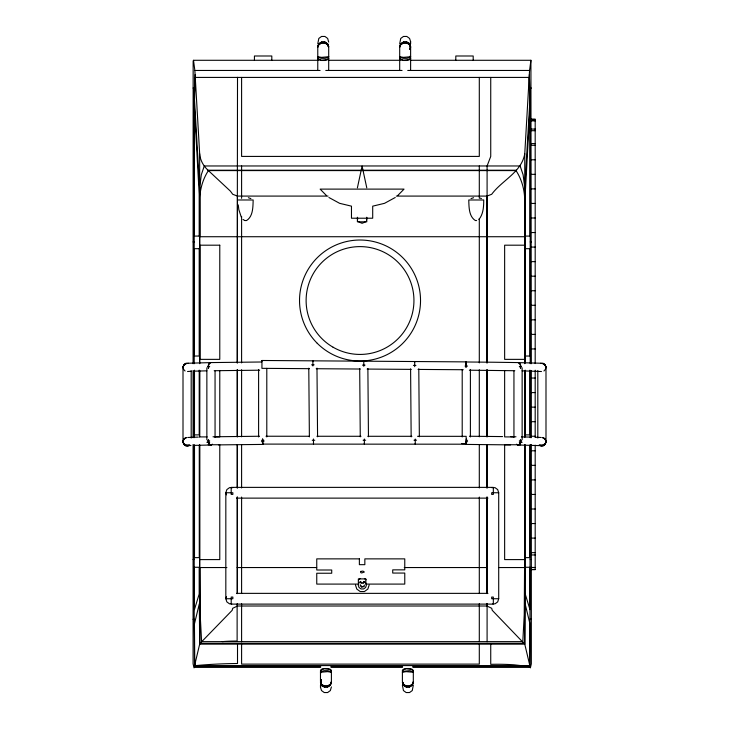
<?xml version="1.0" encoding="UTF-8"?>
<svg xmlns="http://www.w3.org/2000/svg" width="729" height="729" viewBox="0 0 729 729"><rect width="100%" height="100%" fill="white"/><g stroke="black" fill="none" stroke-linecap="round" stroke-linejoin="round"><path stroke-width="1.09" d="M262.568 438.949L262.604 444.098L466.159 444.198L466.214 441.482M313.452 438.976L313.497 444.125L313.47 443.378M364.345 439.004L364.382 444.152L364.354 443.396M415.229 439.031L415.275 444.18L415.302 443.423M412.805 666.743L529.91 666.743L530.211 444.526M466.241 367.361L466.332 361.985L493.961 362.24L518.109 362.586L519.558 363.388L520.433 365.457L520.388 367.99M466.341 366.076L466.332 361.985M466.268 439.068L466.268 444.417L510.573 444.89M312.896 365.985L312.887 360.837L312.914 361.584M363.798 366.332L363.789 361.183M414.701 366.678L414.701 361.529L414.664 362.286M465.521 366.222L465.603 361.885L261.984 360.481L261.921 368.345L309.433 368.674M465.603 367.033L465.603 361.885M466.332 441.574L466.268 444.417M520.433 439.696L520.388 442.221L519.449 444.253L517.973 445.009L516.524 444.207M531.332 444.526L531.332 663.837L530.375 667.846L524.762 644.154L525.09 603.703L529.983 623.924L529.646 665.577L194.78 665.577L194.433 623.924L199.336 603.703L199.673 644.126L194.042 667.846L193.085 663.837L193.085 444.526M218.427 444.89L262.732 444.417L262.732 439.068M194.206 100.274L195.09 74.622M262.604 444.098L262.631 443.35M525.235 194.105L530.038 106.361L530.038 236.087L525.235 236.087M524.762 363.671L524.762 153.673L529.573 70.458L530.912 60.288L410.491 60.288M520.688 368.309L520.88 365.794L519.996 363.607L518.355 362.605L541.21 363.252M520.88 440.024L520.688 442.549L519.485 444.444L517.727 444.991L540.353 445.638M357.547 217.397L357.547 219.83M366.614 219.83L366.614 217.397M524.762 153.673C521.773 172.153 501.907 180.373 491.701 194.278L486.963 196.083L396.275 196.083M357.392 187.854L362.085 166.075L366.778 187.854M183.006 367.708L183.781 365.202M188.364 445.31L185.831 445.31L183.781 443.824L183.006 441.419L183.781 439.004L185.831 437.518M183.07 441.628L183.781 444.353L185.831 445.838L188.364 445.838L189.731 444.845M226.509 596.623L225.826 598.737L226.847 601.89L229.535 603.849L231.749 603.849M409.917 43.804L410.618 41.653L409.57 38.437L406.837 36.45L403.465 36.45L400.731 38.437L399.692 43.84M331.403 686.909L330.355 690.563L327.631 692.55L324.25 692.55L321.516 690.563L320.478 687.347L321.17 685.196M361.684 587L360.272 585.05L361.684 587L363.981 586.253L364.363 585.05M369.147 585.05L367.844 589.068L364.427 591.547L360.208 591.547L356.8 589.068L355.497 585.05M545.93 367.398L545.219 364.773L543.169 363.279L540.636 363.279M543.169 437.518L545.219 439.004L545.994 441.419L545.219 443.824L543.169 445.31L540.636 445.31M491.674 487.637L495 487.637L497.688 489.596L498.709 492.749L498.709 598.737L497.688 601.89L495 603.849L492.777 603.849M317.771 46.856L318.819 43.831L321.553 41.954L324.924 41.954L327.658 43.831L328.697 46.856L327.658 44.013L324.924 42.218L321.553 42.255L318.819 43.986L317.771 46.856L318.819 44.013L321.553 42.255M406.837 42.255L409.57 44.013L410.618 46.856L409.917 48.752L410.618 46.856L409.57 44.013L406.837 42.218L403.465 42.218L400.731 43.986L399.692 46.856L400.731 43.831L403.465 41.954L406.837 41.954L409.57 43.831L410.618 46.856L409.917 48.879M321.17 680.121L320.478 682.144L321.516 685.169L324.25 687.046L327.631 687.046L330.355 685.169L331.403 682.144L330.355 684.987L327.631 686.782L324.25 686.782L321.516 685.014L320.478 682.144L321.17 680.23L320.478 682.144L321.516 685.014L324.25 686.745M413.316 682.144L412.277 685.169L409.543 687.046L406.171 687.046L403.438 685.169L402.399 682.144L403.438 684.987L406.171 686.782L409.543 686.782L412.277 685.014L413.316 682.144L412.277 684.987L409.543 686.745M183.006 367.443L183.781 365.275L185.831 363.935M545.994 441.419L545.219 443.587L543.169 444.927M399.692 46.856L400.731 43.986L403.465 42.255M331.403 682.144L330.355 685.014L327.631 686.745M409.917 49.299L410.618 47.403L409.57 44.56L406.837 42.801L403.465 42.801L400.731 44.56L399.692 47.403L400.731 44.715L403.465 43.047L406.837 43.047L409.57 44.715L410.618 47.403L409.935 49.153M321.17 679.701L320.478 681.597L321.516 684.44L324.25 686.199L327.631 686.199L330.355 684.44L331.403 681.597L330.355 684.285L327.631 685.953L324.25 685.953L321.516 684.285L320.478 681.597L321.152 679.847M200.129 643.315L232.15 610.346L232.715 608.296L237.454 606.009L486.963 606.009L491.701 608.296L492.266 610.346L524.762 644.154L199.673 644.126L199.646 444.745L199.664 644.135L200.129 643.315L524.288 643.315M318.473 60.288L193.504 60.288L193.149 61.036L193.085 363.716M184.373 438.639L183.116 440.826L183.389 443.35L185.066 445.228L187.526 445.756L189.057 445.073M360.664 581.432L360.664 582.681L361.684 583.063M360.664 581.478L360.664 582.635L362.951 583.063L363.981 582.681L363.981 581.432M478.926 219.465C483.363 214.098 483.728 206.653 483.728 199.983L468.774 199.983C469.002 206.981 468.774 216.477 475.481 220.605M543.934 370.988L545.611 369.111L545.884 366.596L544.627 364.4L542.33 363.37M410.618 56.734L409.57 57.709L406.837 58.311L403.465 58.311L400.731 57.709L399.692 56.734L403.465 57.363L410.618 56.734L409.57 56.343M320.478 672.266L321.516 671.291L324.25 670.689L327.631 670.689L330.355 671.291L331.403 672.266L327.631 671.637L320.478 672.266L321.516 672.657M397.633 195.627L404.048 189.112L320.122 189.112L326.528 195.627M365.402 221.935L362.085 223.311L358.768 221.935M358.504 579.801L360.208 578.562M545.219 444.253L543.169 445.747L540.636 445.747M360.372 581.651L359.005 582.644L358.221 585.05L359.005 587.456L361.055 588.95L363.589 588.95L365.63 587.456L366.414 585.05L365.63 582.644L364.272 581.651M362.951 587L363.981 586.253M395.227 197.504L384.538 203.327L372.701 206.161L372.701 218.217L351.469 218.217L351.469 206.161L339.632 203.327L328.934 197.504M185.831 363.671L183.781 365.01L183.006 367.179L183.006 441.938M185.831 437.91L183.781 439.25L183.006 441.683L183.781 443.852L185.831 445.191L188.364 445.191M246.448 220.605C253.154 216.477 252.936 206.981 253.163 199.983L238.21 199.983M212.476 444.207L211.027 445.009L209.551 444.253L208.612 442.221L208.567 439.696M186.67 363.37L184.373 364.4L183.116 366.596L183.389 369.111L185.066 370.988M185.139 438.293L186.67 437.61M471.052 198.58L473.586 197.714M362.951 582.99L363.981 582.635L363.981 581.478M187.526 371.517L190.971 371.28M222.29 641.638L224.477 641.456A60.215 21.578 0 0 1 237.125 641.046L237.125 603.894M187.79 363.252L210.645 362.605L209.004 363.607L208.12 365.794L208.312 368.309M187.79 437.491L198.334 437.099M188.647 445.638L190.971 445.51M194.47 371.143L206.89 370.842M194.47 445.383L211.273 444.991L209.515 444.444L208.312 442.549L208.12 440.024M214.198 370.724L259.624 370.195M213.005 436.789L259.56 436.243M311.593 364.837L314.126 364.81M362.495 365.129L365.029 365.111M413.398 365.42L415.931 365.402M312.231 440.261L314.764 440.243M363.124 440.225L365.657 440.207M414.008 440.198L416.541 440.179M261.629 361.994L210.891 362.586L209.442 363.388L208.567 365.457L208.612 367.99M328.697 60.288L400.267 60.288M193.504 60.288L194.853 70.458L320.086 70.458M325.781 70.458L402.053 70.458M407.748 70.458L529.573 70.458M193.085 88.054L194.206 88.054L194.206 363.716M531.332 88.054L530.211 88.054L530.211 363.716M530.748 119.055L535.186 119.091L535.186 363.571M530.748 120.121L535.186 120.121M530.748 120.886L535.186 120.886M530.748 129.069L535.186 129.069M530.748 130.701L535.186 130.701M530.748 143.586L535.186 143.586M530.748 145.29L535.186 145.29M530.748 159.788L535.186 159.788M194.853 70.458L199.655 153.673C200.074 160.052 203.364 165.939 208.011 170.222L516.405 170.222M530.748 174.34L535.186 174.34M530.748 188.884L535.186 188.884M208.011 170.222L230.382 191.116L232.715 194.278L237.454 196.083L328.041 196.083M530.748 203.437L535.186 203.437M530.748 217.989L535.186 217.989M245.345 220.559L246.028 220.559M475.909 220.559L476.593 220.559M530.748 232.542L535.186 232.542M193.085 241.928L194.206 241.928M530.211 241.928L531.332 241.928M530.748 247.085L535.186 247.085M525.217 248.689L529.974 248.689L529.974 356.034L525.217 356.034M530.748 261.638L535.186 261.638M530.748 276.191L535.186 276.191M530.748 290.743L535.186 290.743M530.748 305.287L535.186 305.287M530.748 319.84L535.186 319.84M530.748 334.392L535.186 334.392M530.748 348.945L535.186 348.945M188.364 363.279L185.831 363.279L183.781 364.773L183.07 367.398M465.038 366.076L467.562 366.076M207.637 366.678L209.688 366.678M519.312 366.678L521.363 366.678M530.748 378.041L535.186 378.041M530.748 392.594L535.186 392.594M530.748 407.147L535.186 407.147M530.748 421.699L535.186 421.699M525.208 434.894L529.937 434.894L529.937 370.15M266.012 436.234L308.978 436.261M316.896 436.261L361.001 436.288M367.79 436.288L411.894 436.307M417.544 436.316L466.168 436.334L466.159 444.198M530.748 436.243L535.186 436.243M207.173 436.917L199.573 436.917L199.655 370.46L199.664 436.917M215.091 436.917L219.775 436.917L219.775 370.46M513.025 436.917L504.641 436.917L504.641 370.46M521.399 436.917L524.844 436.917L524.844 370.46M261.438 440.316L263.962 440.316M466.259 440.316L467.562 440.316M207.637 440.917L209.688 440.917M519.312 440.917L521.363 440.917M183.006 441.419L183.781 443.587L185.831 444.927M261.438 441.683L263.962 441.683M465.877 441.683L467.562 441.683M206.863 442.284L209.688 442.284M519.312 442.284L522.137 442.284M208.111 444.745L219.775 444.745L219.775 559.599L199.664 559.599M520.634 444.745L504.641 444.745L504.641 559.599L524.762 559.599M540.636 445.191L543.169 445.191L545.219 443.852L545.994 441.683L545.219 439.25L543.169 437.91M188.364 445.747L185.831 445.747L183.781 444.253M530.748 450.795L535.186 450.795M530.748 465.348L535.186 465.348M530.748 479.901L535.186 479.901M232.861 487.637L229.535 487.637L226.847 489.596L225.826 492.749L225.826 598.737L232.861 598.737L232.861 597.069L231.202 597.069L231.202 604.113L493.333 604.113L493.333 597.069L491.674 597.069L491.674 598.737L498.709 598.737M498.709 492.749L491.674 492.749L491.674 494.417L493.333 494.417L493.333 487.373L231.202 487.373L231.202 494.417L232.861 494.417L232.861 492.749L225.826 492.749L226.509 494.863M530.748 494.444L535.186 494.444M236.579 498.126L487.956 498.126M530.748 508.997L535.186 508.997M530.748 523.55L535.186 523.55M530.748 538.102L535.186 538.102M530.748 552.655L535.186 552.655M530.748 554.96L535.186 554.96M525.144 557.63L529.928 557.63L529.928 445.446M193.085 559.48L194.206 559.48M530.211 559.48L531.332 559.48M525.235 567.271L529.983 567.271L529.992 609.635L525.235 594.062M226.901 567.545L199.855 567.545L200.174 614.729L201.605 641.638L522.811 641.638L524.242 614.729L524.57 567.545L498.663 567.545M237.125 567.545L316.668 567.545M404.24 567.545L487.09 567.545M530.748 567.463L535.186 567.463M530.748 569.458L535.186 569.458M530.748 569.668L535.186 569.668L535.186 445.2M236.579 593.36L487.956 593.36M193.085 619.24L194.206 619.24L194.506 666.743L320.714 666.743M530.211 619.24L531.332 619.24M330.939 666.743L402.572 666.743M194.424 667.099L320.687 667.099M330.93 667.099L402.59 667.099M412.833 667.099L529.992 667.099M316.222 368.719L360.336 369.029M367.124 369.074L411.238 369.375M418.027 369.421L463.27 369.731M469.376 370.195L514.802 370.724M469.44 436.243L502.6 436.58M461.721 443.596L466.25 443.642M510.701 436.698L515.995 436.789M522.11 370.842L541.474 371.517M524.971 436.972L530.666 437.099M535.314 437.236L541.21 437.491M529.892 666.643L514.073 664.812A49.062 9.368 0 0 0 490.735 664.338L490.735 644.126M248.352 197.714L250.876 198.58M480.201 198.078L481.441 198.58M542.33 437.61L543.861 438.293M539.943 445.073L541.474 445.756L543.934 445.228L545.611 443.35L545.884 440.826L544.627 438.639M243.012 219.465L244.926 220.605M324.924 42.255L327.658 44.013L328.697 46.856M406.171 686.745L403.438 684.987L402.399 682.144M543.169 363.671L545.219 365.01L545.994 367.179L545.994 441.938M543.169 363.935L545.219 365.275L545.994 367.443M539.269 444.845L540.636 445.838L543.169 445.838L545.219 444.353L545.93 441.628M364.427 578.562L366.14 579.801M530.912 60.288L531.332 363.716M241.281 217.133L238.82 209.578L238.265 204.885M545.219 365.202L545.994 367.708M262.695 443.624L262.732 444.417M529.327 74.622L530.211 100.274M261.984 360.481L262.012 361.238M316.978 368.109L317.571 436.78M308.786 368.181L309.378 436.853M418.792 368.828L419.348 436.808M410.6 368.901L411.156 436.881M367.881 368.491L368.455 436.771M359.698 368.564L360.263 436.835M537.811 370.551L537.811 438.038M535.186 370.214L535.186 437.446M531.332 370.542L531.332 437.692M530.211 370.542L530.211 437.692M525.126 182.341L525.126 362.996M525.208 370.15L525.126 436.853M525.126 444.808L525.126 603.885M524.762 370.46L524.743 436.917M524.743 444.745L524.762 644.154M522.137 367.808L522.137 439.797M513.945 371.179L513.945 437.546M490.735 77.42L490.735 156.416L487.09 165.966L487.09 362.914M487.09 369.74L487.09 436.808M487.09 444.763L487.09 487.965M487.09 497.06L487.09 593.606M487.09 603.803L487.09 641.757M486.963 196.083L486.963 362.914M486.963 369.74L486.963 436.808M486.963 444.763L486.963 487.965M486.963 497.06L486.963 593.561M486.963 603.749L486.963 606.009M479.299 77.42L479.299 156.416L241.6 156.416L241.6 77.42M479.299 165.966L479.299 198.334M479.299 218.664L479.299 362.914M479.299 369.74L479.299 436.808M479.299 444.763L479.299 487.965M479.299 497.06L479.299 593.561M479.299 603.749L479.299 641.638M479.299 644.126L479.299 664.119L241.6 664.119L241.6 644.126M473.194 60.343L473.194 55.996L455.807 55.996L455.807 60.343M470.396 369.457L470.396 436.944M462.204 369.457L462.204 436.944M413.316 670.489L413.316 680.831M413.316 685.16L412.277 690.563L409.543 692.55L406.171 692.55L403.438 690.563L402.399 685.16M410.618 41.653L410.618 43.84M410.618 48.169L410.618 69.838M402.399 670.489L402.399 680.831M399.692 48.169L399.692 69.838M366.778 217.297L366.778 221.826L357.392 221.826L357.392 217.297M331.403 670.489L331.403 680.831M328.697 42.091L327.658 38.437L324.924 36.45L321.553 36.45L318.819 38.437L317.771 43.84M328.697 48.169L328.697 69.838M320.478 670.489L320.478 680.831M320.478 685.16L320.478 687.347M317.771 48.169L317.771 69.838M271.808 60.343L271.808 55.996L254.43 55.996L254.43 60.343M266.796 368.327L266.796 436.944M258.604 369.457L258.604 436.944M241.6 165.966L241.6 198.334M241.6 216.404L241.6 362.914M241.6 369.74L241.6 436.808M241.6 444.763L241.6 487.965M241.6 497.06L241.6 593.561M241.6 603.749L241.6 641.866M237.508 77.31L237.125 362.914M237.508 644.126L237.508 663.508A103.828 19.829 0 0 0 197.559 665.44L194.743 665.723L194.743 661.504M237.454 196.083L237.454 362.914M237.454 369.74L237.454 436.808M237.454 444.763L237.454 487.965M237.454 497.06L237.454 593.561M237.454 603.749L237.454 606.009M237.125 369.74L237.125 436.808M237.125 444.763L237.125 487.965M237.125 497.06L237.125 593.67M215.055 371.179L215.055 437.546M206.863 367.808L206.863 439.797M199.664 186.861L199.664 363.671L199.655 153.673M199.208 370.15L199.208 434.894L194.479 434.894L194.479 370.15M199.272 445.446L199.272 557.63L194.497 557.63L194.497 445.446M194.206 370.542L194.206 437.692M194.206 444.526L194.206 619.24M193.085 370.542L193.085 437.692M191.189 370.551L191.189 438.038M194.433 567.271L194.433 609.635L199.181 594.062L199.181 567.271L194.433 567.271M524.598 197.176L524.57 236.725L199.846 236.725L199.819 197.176C200.375 187.781 203.254 178.477 208.403 170.586L516.023 170.586C521.171 178.477 524.042 187.781 524.598 197.176M195.254 77.42L194.497 99.919L199.618 188.018L201.304 174.778L204.284 165.966L520.132 165.966L523.112 174.778L524.798 188.018L529.928 99.919L529.163 77.42L195.254 77.42M318.819 44.56L317.771 47.403L318.819 44.715L321.553 43.047L324.924 43.047L327.658 44.715L328.697 47.403L327.658 44.56L324.924 42.801L321.553 42.801L318.819 44.56M413.316 681.597L412.277 684.44L409.543 686.199L406.171 686.199L403.438 684.44L402.399 681.597L403.438 684.285L406.171 685.953L409.543 685.953L412.277 684.285L413.316 681.597M360.664 571.445L360.664 572.602L361.684 572.958L364.363 572.019L362.951 571.089L360.664 571.445M328.697 58.265L327.658 59.632L324.924 60.48L321.553 60.48L318.819 59.632L317.771 58.265L318.819 59.505L321.553 60.27L327.658 59.505L328.697 58.265M410.618 58.265L409.57 59.632L406.837 60.48L403.465 60.48L400.731 59.632L399.692 58.265L400.731 59.505L403.465 60.27L409.57 59.505L410.618 58.265M321.516 669.368L320.478 670.735L321.516 669.495L324.25 668.73L330.355 669.495L331.403 670.735L330.355 669.368L327.631 668.52L324.25 668.52L321.516 669.368M403.438 669.368L402.399 670.735L403.438 669.495L406.171 668.73L412.277 669.495L413.316 670.735L412.277 669.368L409.543 668.52L406.171 668.52L403.438 669.368M328.697 56.734L327.658 57.709L324.924 58.311L321.553 58.311L318.819 57.709L317.771 56.734L321.553 57.363L328.697 56.734M403.438 671.291L402.399 672.266L406.171 671.637L413.316 672.266L412.277 671.291L409.543 670.689L403.438 671.291M199.181 236.087L194.379 236.087L194.379 106.361L199.181 194.105L199.181 236.087M219.775 245.19L199.855 245.19L199.855 359.361L219.775 359.361L219.775 245.19M524.57 245.19L504.641 245.19L504.641 359.361L524.57 359.361L524.57 245.19M199.199 248.689L194.443 248.689L194.443 356.034L199.199 356.034L199.199 248.689M359.37 558.87L316.751 558.87L316.751 570.005L331.722 570.005L331.722 573.24L316.751 573.24L316.751 584.093L358.367 584.093L358.367 578.899L365.849 578.899L365.849 584.093L404.768 584.093L404.768 573.058L392.721 573.058L392.721 569.859L404.768 569.859L404.768 558.87L364.846 558.87L364.846 564.665L359.37 564.665L359.37 558.87M317.252 343.304A60.498 60.498 0 0 0 418.464 316.186A60.498 60.498 0 0 0 344.37 242.083A60.498 60.498 0 0 0 317.252 343.304M333.071 347.214A53.919 53.919 0 0 0 413.944 300.521A53.919 53.919 0 0 0 333.071 253.829A53.919 53.919 0 0 0 333.071 347.214"/></g></svg>
